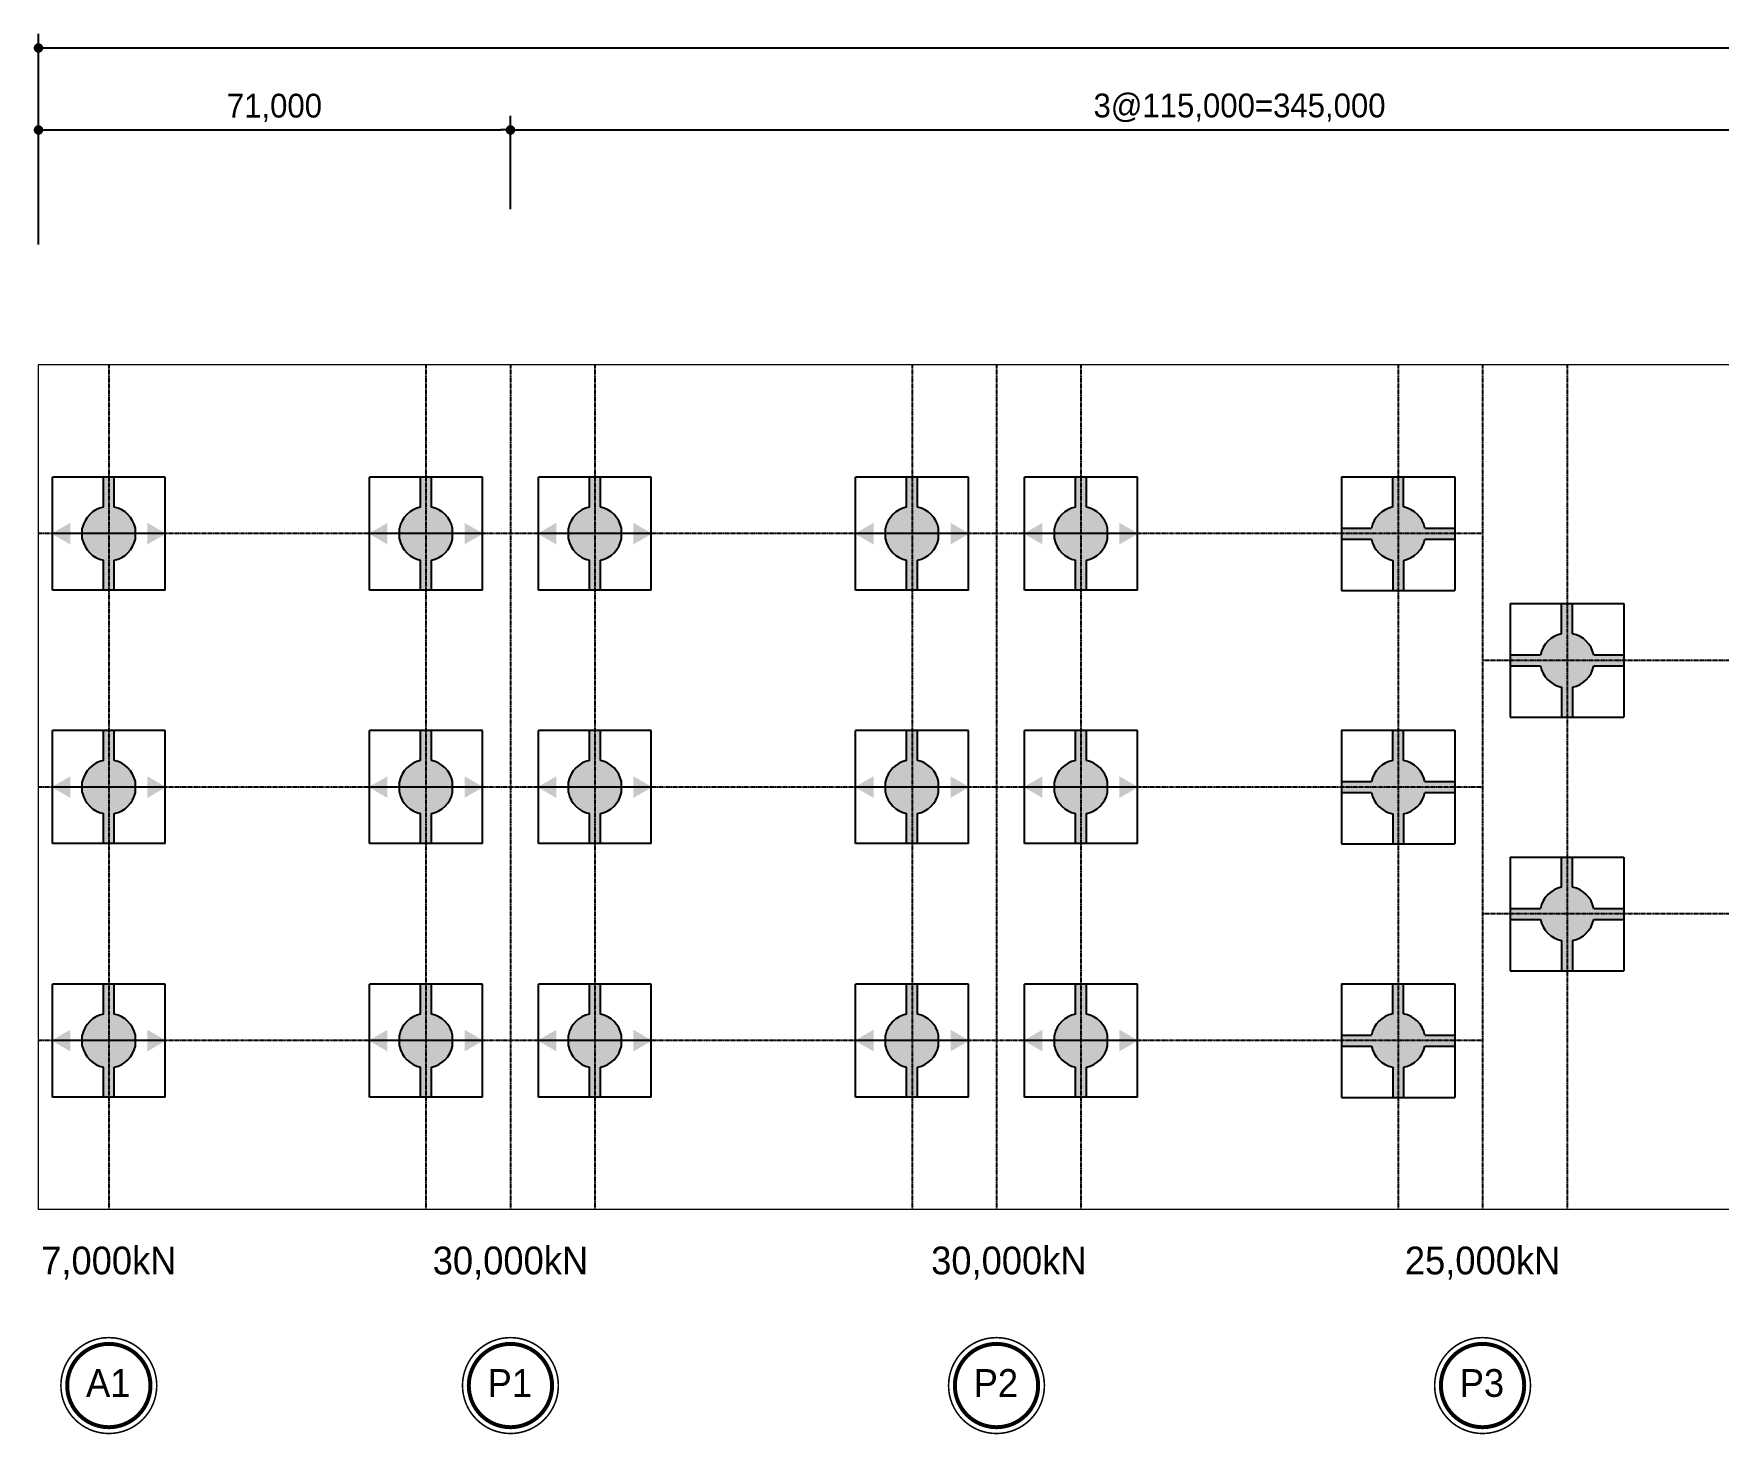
# Model space of a CAD drawing. Header units: millimetres. Extents: x 0 to 253461, y 0 to 44491.
# Drawn here: x 0 to 21246, y 23949 to 41604 of the extents above; entities that cross this region are included whole.
import ezdxf
from ezdxf.enums import TextEntityAlignment as Align

# ---------------------------------------------------------------- set-up
doc = ezdxf.new("R2010")
doc.units = ezdxf.units.MM
doc.header["$LTSCALE"] = 8
doc.linetypes.add('A-CENTR01', pattern=[2, 1.25, -0.25, 0.25, -0.25])
for name, color, linetype in [('CS-CNTL', 1, 'A-CENTR01'), ('CS-DIML', 1, 'Continuous'), ('CS-DIMT', 3, 'Continuous'), ('CS-LEAD', 1, 'Continuous'), ('CS-PATT', 1, 'Continuous'), ('CS-SYMB', 3, 'Continuous')]:
    doc.layers.add(name, color=color, linetype=linetype)
doc.layers.add('CS-CONC-MAJR', color=4, linetype='Continuous', lineweight=0)
doc.styles.add('-윤고딕150', font='')
doc.styles.add('윤고딕150', font='')
doc.styles.get('-윤고딕150').set_extended_font_data('Dotum')
doc.styles.get('윤고딕150').set_extended_font_data('Dotum')

msp = doc.modelspace()

# ---------------------------------------------------------------- hatches: boundary and pattern name
at = {"layer": 'CS-PATT'}
for points in [[(1282.13391286157, 35370.84837140115, 0.2998486502418532), (1016.294269514703, 35636.68801474785), (1016.294269513251, 36013.79185206646), (878.7000304305993, 36013.79185206587), (878.7000304320682, 35636.6880147474, 0.2998486502386376), (612.8603870878769, 35370.84837140275), (612.8603870878769, 35233.25413231881, 0.2998486502409599), (878.7000304347266, 34967.41448897342), (878.7000304356006, 34590.31065164378), (1016.294269518534, 34590.3106516435), (1016.294269517659, 34967.41448897414, 0.2998486502422112), (1282.133912862445, 35233.25413232351)], [(5282.133912861571, 35370.84837140115, 0.2998486502418532), (5016.294269514705, 35636.68801474785), (5016.294269513253, 36013.79185206646), (4878.7000304306, 36013.79185206587), (4878.700030432068, 35636.6880147474, 0.2998486502386376), (4612.860387087878, 35370.84837140275), (4612.860387087878, 35233.25413231881, 0.2998486502409599), (4878.700030434728, 34967.41448897342), (4878.700030435602, 34590.31065164378), (5016.294269518534, 34590.3106516435), (5016.294269517661, 34967.41448897414, 0.2998486502422112), (5282.133912862446, 35233.25413232351)], [(7412.133912861571, 35370.84837140115, 0.2998486502418532), (7146.294269514705, 35636.68801474785), (7146.294269513253, 36013.79185206646), (7008.7000304306, 36013.79185206587), (7008.700030432068, 35636.6880147474, 0.2998486502386376), (6742.860387087878, 35370.84837140275), (6742.860387087878, 35233.25413231881, 0.2998486502409599), (7008.700030434728, 34967.41448897342), (7008.700030435602, 34590.31065164378), (7146.294269518534, 34590.3106516435), (7146.294269517661, 34967.41448897414, 0.2998486502422112), (7412.133912862446, 35233.25413232351)], [(11412.13391286181, 35370.84837140115, 0.2998486502418532), (11146.29426951494, 35636.68801474785), (11146.29426951348, 36013.79185206646), (11008.70003043083, 36013.79185206587), (11008.7000304323, 35636.6880147474, 0.2998486502386376), (10742.86038708811, 35370.84837140275), (10742.86038708811, 35233.25413231881, 0.2998486502409599), (11008.70003043496, 34967.41448897342), (11008.70003043583, 34590.31065164378), (11146.29426951877, 34590.3106516435), (11146.29426951789, 34967.41448897414, 0.2998486502422112), (11412.13391286268, 35233.25413232351)], [(13542.1339128618, 35370.84837140115, 0.2998486502418532), (13276.29426951494, 35636.68801474785), (13276.29426951348, 36013.79185206646), (13138.70003043083, 36013.79185206587), (13138.7000304323, 35636.6880147474, 0.2998486502386376), (12872.86038708811, 35370.84837140275), (12872.86038708811, 35233.25413231881, 0.2998486502409599), (13138.70003043496, 34967.41448897342), (13138.70003043583, 34590.31065164378), (13276.29426951877, 34590.3106516435), (13276.29426951789, 34967.41448897414, 0.2998486502422112), (13542.13391286268, 35233.25413232351)], [(1282.13391286157, 32175.84837140115, 0.2998486502418532), (1016.294269514703, 32441.68801474785), (1016.294269513251, 32818.79185206646), (878.7000304305993, 32818.79185206587), (878.7000304320682, 32441.6880147474, 0.2998486502386376), (612.8603870878769, 32175.84837140275), (612.8603870878769, 32038.25413231881, 0.2998486502409599), (878.7000304347266, 31772.41448897342), (878.7000304356006, 31395.31065164378), (1016.294269518534, 31395.3106516435), (1016.294269517659, 31772.41448897414, 0.2998486502422112), (1282.133912862445, 32038.25413232351)], [(5282.133912861571, 32175.84837140115, 0.2998486502418532), (5016.294269514705, 32441.68801474785), (5016.294269513253, 32818.79185206646), (4878.7000304306, 32818.79185206587), (4878.700030432068, 32441.6880147474, 0.2998486502386376), (4612.860387087878, 32175.84837140275), (4612.860387087878, 32038.25413231881, 0.2998486502409599), (4878.700030434728, 31772.41448897342), (4878.700030435602, 31395.31065164378), (5016.294269518534, 31395.3106516435), (5016.294269517661, 31772.41448897414, 0.2998486502422112), (5282.133912862446, 32038.25413232351)], [(7412.133912861571, 32175.84837140115, 0.2998486502418532), (7146.294269514705, 32441.68801474785), (7146.294269513253, 32818.79185206646), (7008.7000304306, 32818.79185206587), (7008.700030432068, 32441.6880147474, 0.2998486502386376), (6742.860387087878, 32175.84837140275), (6742.860387087878, 32038.25413231881, 0.2998486502409599), (7008.700030434728, 31772.41448897342), (7008.700030435602, 31395.31065164378), (7146.294269518534, 31395.3106516435), (7146.294269517661, 31772.41448897414, 0.2998486502422112), (7412.133912862446, 32038.25413232351)], [(11412.13391286181, 32175.84837140115, 0.2998486502418532), (11146.29426951494, 32441.68801474785), (11146.29426951348, 32818.79185206646), (11008.70003043083, 32818.79185206587), (11008.7000304323, 32441.6880147474, 0.2998486502386376), (10742.86038708811, 32175.84837140275), (10742.86038708811, 32038.25413231881, 0.2998486502409599), (11008.70003043496, 31772.41448897342), (11008.70003043583, 31395.31065164378), (11146.29426951877, 31395.3106516435), (11146.29426951789, 31772.41448897414, 0.2998486502422112), (11412.13391286268, 32038.25413232351)], [(13542.1339128618, 32175.84837140115, 0.2998486502418532), (13276.29426951494, 32441.68801474785), (13276.29426951348, 32818.79185206646), (13138.70003043083, 32818.79185206587), (13138.7000304323, 32441.6880147474, 0.2998486502386376), (12872.86038708811, 32175.84837140275), (12872.86038708811, 32038.25413231881, 0.2998486502409599), (13138.70003043496, 31772.41448897342), (13138.70003043583, 31395.31065164378), (13276.29426951877, 31395.3106516435), (13276.29426951789, 31772.41448897414, 0.2998486502422112), (13542.13391286268, 32038.25413232351)], [(1282.13391286157, 28980.84837140109, 0.2998486502418532), (1016.294269514703, 29246.68801474779), (1016.294269513251, 29623.7918520664), (878.7000304305993, 29623.79185206581), (878.7000304320682, 29246.68801474734, 0.2998486502386376), (612.8603870878769, 28980.8483714027), (612.8603870878769, 28843.25413231875, 0.2998486502409599), (878.7000304347266, 28577.41448897337), (878.7000304356006, 28200.31065164373), (1016.294269518534, 28200.31065164344), (1016.294269517659, 28577.41448897409, 0.2998486502422112), (1282.133912862445, 28843.25413232345)], [(5282.133912861571, 28980.84837140109, 0.2998486502418532), (5016.294269514705, 29246.68801474779), (5016.294269513253, 29623.7918520664), (4878.7000304306, 29623.79185206581), (4878.700030432068, 29246.68801474734, 0.2998486502386376), (4612.860387087878, 28980.8483714027), (4612.860387087878, 28843.25413231875, 0.2998486502409599), (4878.700030434728, 28577.41448897337), (4878.700030435602, 28200.31065164373), (5016.294269518534, 28200.31065164344), (5016.294269517661, 28577.41448897409, 0.2998486502422112), (5282.133912862446, 28843.25413232345)], [(7412.133912861571, 28980.84837140109, 0.2998486502418532), (7146.294269514705, 29246.68801474779), (7146.294269513253, 29623.7918520664), (7008.7000304306, 29623.79185206581), (7008.700030432068, 29246.68801474734, 0.2998486502386376), (6742.860387087878, 28980.8483714027), (6742.860387087878, 28843.25413231875, 0.2998486502409599), (7008.700030434728, 28577.41448897337), (7008.700030435602, 28200.31065164373), (7146.294269518534, 28200.31065164344), (7146.294269517661, 28577.41448897409, 0.2998486502422112), (7412.133912862446, 28843.25413232345)], [(11412.13391286181, 28980.84837140109, 0.2998486502418532), (11146.29426951494, 29246.68801474779), (11146.29426951348, 29623.7918520664), (11008.70003043083, 29623.79185206581), (11008.7000304323, 29246.68801474734, 0.2998486502386376), (10742.86038708811, 28980.8483714027), (10742.86038708811, 28843.25413231875, 0.2998486502409599), (11008.70003043496, 28577.41448897337), (11008.70003043583, 28200.31065164373), (11146.29426951877, 28200.31065164344), (11146.29426951789, 28577.41448897409, 0.2998486502422112), (11412.13391286268, 28843.25413232345)], [(13542.1339128618, 28980.84837140109, 0.2998486502418532), (13276.29426951494, 29246.68801474779), (13276.29426951348, 29623.7918520664), (13138.70003043083, 29623.79185206581), (13138.7000304323, 29246.68801474734, 0.2998486502386376), (12872.86038708811, 28980.8483714027), (12872.86038708811, 28843.25413231875, 0.2998486502409599), (13138.70003043496, 28577.41448897337), (13138.70003043583, 28200.31065164373), (13276.29426951877, 28200.31065164344), (13276.29426951789, 28577.41448897409, 0.2998486502422112), (13542.13391286268, 28843.25413232345)]]:
    msp.add_hatch(color=256, dxfattribs=at).paths.add_polyline_path(points)
h = msp.add_hatch(color=256, dxfattribs=at)
edge = h.paths.add_edge_path()
edge.add_line((17924.39002372485, 35370.79657236404), (17924.39002372425, 35232.33493693189))
edge.add_line((17924.39002372423, 35232.3349369319), (17544.90891760364, 35232.33493693337))
edge.add_arc((17208.16259905129, 35301.56575465076), 343.7891638494115, 281.61742357538446, 348.3825764243904, ccw=False)
edge.add_line((17277.39341676722, 34964.81943609811), (17277.39341676722, 34585.33832997177))
edge.add_line((17277.39341676722, 34585.33832997193), (17138.93178133476, 34585.33832997193))
edge.add_line((17138.93178133536, 34585.33832997193), (17138.93178133536, 34964.81943609827))
edge.add_arc((17208.16259905129, 35301.56575465076), 343.7891638494115, 191.617423575164, 258.3825764246155, ccw=False)
edge.add_line((16871.41628049835, 35232.33493693601), (16491.93517436627, 35232.33493693748))
edge.add_line((16491.93517436717, 35232.33493693718), (16491.93517436657, 35370.79657236933))
edge.add_line((16491.93517436717, 35370.79657236934), (16871.41628049924, 35370.79657236787))
edge.add_arc((17208.16259905129, 35301.56575465076), 343.7891638494115, 101.61742357538498, 168.3825764243925, ccw=False)
edge.add_line((17138.93178133536, 35638.31207320311), (17138.93178133536, 36017.79317933517))
edge.add_line((17138.93178133536, 36017.79317933517), (17277.39341676722, 36017.79317933517))
edge.add_line((17277.39341676722, 36017.79317933517), (17277.39341676722, 35638.3120732031))
edge.add_arc((17208.16259905129, 35301.56575465076), 343.7891638494115, 11.617423575164025, 78.38257642461502, ccw=False)
edge.add_line((17544.90891760423, 35370.79657236551), (17924.39002372483, 35370.79657236404))
h = msp.add_hatch(color=256, dxfattribs=at)
edge = h.paths.add_edge_path()
edge.add_line((20054.39002372485, 33773.29657236404), (20054.39002372425, 33634.83493693189))
edge.add_line((20054.39002372423, 33634.8349369319), (19674.90891760364, 33634.83493693337))
edge.add_arc((19338.16259905129, 33704.06575465076), 343.7891638494115, 281.61742357538446, 348.3825764243904, ccw=False)
edge.add_line((19407.39341676722, 33367.31943609811), (19407.39341676722, 32987.83832997177))
edge.add_line((19407.39341676722, 32987.83832997193), (19268.93178133476, 32987.83832997193))
edge.add_line((19268.93178133536, 32987.83832997193), (19268.93178133536, 33367.31943609827))
edge.add_arc((19338.16259905129, 33704.06575465076), 343.7891638494115, 191.617423575164, 258.3825764246155, ccw=False)
edge.add_line((19001.41628049835, 33634.83493693601), (18621.93517436627, 33634.83493693748))
edge.add_line((18621.93517436717, 33634.83493693718), (18621.93517436657, 33773.29657236933))
edge.add_line((18621.93517436717, 33773.29657236934), (19001.41628049924, 33773.29657236787))
edge.add_arc((19338.16259905129, 33704.06575465076), 343.7891638494115, 101.61742357538498, 168.3825764243925, ccw=False)
edge.add_line((19268.93178133536, 34040.81207320311), (19268.93178133536, 34420.29317933517))
edge.add_line((19268.93178133536, 34420.29317933517), (19407.39341676722, 34420.29317933517))
edge.add_line((19407.39341676722, 34420.29317933517), (19407.39341676722, 34040.8120732031))
edge.add_arc((19338.16259905129, 33704.06575465076), 343.7891638494115, 11.617423575164025, 78.38257642461502, ccw=False)
edge.add_line((19674.90891760423, 33773.29657236551), (20054.39002372483, 33773.29657236404))
h = msp.add_hatch(color=256, dxfattribs=at)
edge = h.paths.add_edge_path()
edge.add_line((17924.39002372485, 32175.79657236404), (17924.39002372425, 32037.33493693189))
edge.add_line((17924.39002372423, 32037.3349369319), (17544.90891760364, 32037.33493693337))
edge.add_arc((17208.16259905129, 32106.56575465076), 343.7891638494115, 281.61742357538446, 348.3825764243904, ccw=False)
edge.add_line((17277.39341676722, 31769.81943609811), (17277.39341676722, 31390.33832997177))
edge.add_line((17277.39341676722, 31390.33832997193), (17138.93178133476, 31390.33832997193))
edge.add_line((17138.93178133536, 31390.33832997193), (17138.93178133536, 31769.81943609827))
edge.add_arc((17208.16259905129, 32106.56575465076), 343.7891638494115, 191.617423575164, 258.3825764246155, ccw=False)
edge.add_line((16871.41628049835, 32037.33493693601), (16491.93517436627, 32037.33493693748))
edge.add_line((16491.93517436717, 32037.33493693718), (16491.93517436657, 32175.79657236933))
edge.add_line((16491.93517436717, 32175.79657236934), (16871.41628049924, 32175.79657236787))
edge.add_arc((17208.16259905129, 32106.56575465076), 343.7891638494115, 101.61742357538498, 168.3825764243925, ccw=False)
edge.add_line((17138.93178133536, 32443.31207320311), (17138.93178133536, 32822.79317933517))
edge.add_line((17138.93178133536, 32822.79317933517), (17277.39341676722, 32822.79317933517))
edge.add_line((17277.39341676722, 32822.79317933517), (17277.39341676722, 32443.3120732031))
edge.add_arc((17208.16259905129, 32106.56575465076), 343.7891638494115, 11.617423575164025, 78.38257642461502, ccw=False)
edge.add_line((17544.90891760423, 32175.79657236551), (17924.39002372483, 32175.79657236404))
h = msp.add_hatch(color=256, dxfattribs=at)
edge = h.paths.add_edge_path()
edge.add_line((20054.39002372485, 30578.29657236404), (20054.39002372425, 30439.83493693189))
edge.add_line((20054.39002372423, 30439.8349369319), (19674.90891760364, 30439.83493693337))
edge.add_arc((19338.16259905129, 30509.06575465076), 343.7891638494115, 281.61742357538446, 348.3825764243904, ccw=False)
edge.add_line((19407.39341676722, 30172.31943609811), (19407.39341676722, 29792.83832997177))
edge.add_line((19407.39341676722, 29792.83832997193), (19268.93178133476, 29792.83832997193))
edge.add_line((19268.93178133536, 29792.83832997193), (19268.93178133536, 30172.31943609827))
edge.add_arc((19338.16259905129, 30509.06575465076), 343.7891638494115, 191.617423575164, 258.3825764246155, ccw=False)
edge.add_line((19001.41628049835, 30439.83493693601), (18621.93517436627, 30439.83493693748))
edge.add_line((18621.93517436717, 30439.83493693718), (18621.93517436657, 30578.29657236933))
edge.add_line((18621.93517436717, 30578.29657236934), (19001.41628049924, 30578.29657236787))
edge.add_arc((19338.16259905129, 30509.06575465076), 343.7891638494115, 101.61742357538498, 168.3825764243925, ccw=False)
edge.add_line((19268.93178133536, 30845.81207320311), (19268.93178133536, 31225.29317933517))
edge.add_line((19268.93178133536, 31225.29317933517), (19407.39341676722, 31225.29317933517))
edge.add_line((19407.39341676722, 31225.29317933517), (19407.39341676722, 30845.8120732031))
edge.add_arc((19338.16259905129, 30509.06575465076), 343.7891638494115, 11.617423575164025, 78.38257642461502, ccw=False)
edge.add_line((19674.90891760423, 30578.29657236551), (20054.39002372483, 30578.29657236404))
h = msp.add_hatch(color=256, dxfattribs=at)
edge = h.paths.add_edge_path()
edge.add_line((17924.39002372485, 28980.79657236404), (17924.39002372425, 28842.33493693189))
edge.add_line((17924.39002372423, 28842.3349369319), (17544.90891760364, 28842.33493693337))
edge.add_arc((17208.16259905129, 28911.56575465076), 343.7891638494115, 281.61742357538446, 348.3825764243904, ccw=False)
edge.add_line((17277.39341676722, 28574.81943609811), (17277.39341676722, 28195.33832997177))
edge.add_line((17277.39341676722, 28195.33832997193), (17138.93178133476, 28195.33832997193))
edge.add_line((17138.93178133536, 28195.33832997193), (17138.93178133536, 28574.81943609827))
edge.add_arc((17208.16259905129, 28911.56575465076), 343.7891638494115, 191.617423575164, 258.3825764246155, ccw=False)
edge.add_line((16871.41628049835, 28842.33493693601), (16491.93517436627, 28842.33493693748))
edge.add_line((16491.93517436717, 28842.33493693718), (16491.93517436657, 28980.79657236933))
edge.add_line((16491.93517436717, 28980.79657236934), (16871.41628049924, 28980.79657236787))
edge.add_arc((17208.16259905129, 28911.56575465076), 343.7891638494115, 101.61742357538498, 168.3825764243925, ccw=False)
edge.add_line((17138.93178133536, 29248.31207320311), (17138.93178133536, 29627.79317933517))
edge.add_line((17138.93178133536, 29627.79317933517), (17277.39341676722, 29627.79317933517))
edge.add_line((17277.39341676722, 29627.79317933517), (17277.39341676722, 29248.3120732031))
edge.add_arc((17208.16259905129, 28911.56575465076), 343.7891638494115, 11.617423575164025, 78.38257642461502, ccw=False)
edge.add_line((17544.90891760423, 28980.79657236551), (17924.39002372483, 28980.79657236404))

# ---------------------------------------------------------------- linework, layer by layer
at = {"layer": 'CS-CNTL'}
for p, q in [((947.4971499741741, 37432.05125186025), (947.4971499741741, 26782.05125186016)), ((4947.497149974175, 37432.05125186025), (4947.497149974175, 26782.05125186016)), ((6012.497149974175, 37432.05125186025), (6012.497149974175, 26782.05125186016)), ((7077.497149974175, 37432.05125186025), (7077.497149974175, 26782.05125186016)), ((11077.49714997417, 37432.05125186025), (11077.49714997417, 26782.05125186016)), ((12142.49714997417, 37432.05125186025), (12142.49714997417, 26782.05125186016)), ((13207.49714997417, 37432.05125186025), (13207.49714997417, 26782.05125186016)), ((17207.49714997417, 37432.05125186025), (17207.49714997417, 26782.05125186016)), ((18272.49714997417, 37432.05125186025), (18272.49714997417, 26782.05125186016)), ((19337.49714997417, 37432.05125186025), (19337.49714997417, 26782.05125186016)), ((18272.49714997417, 35302.05125186022), (59.99714997417414, 35302.05125186022)), ((73264.99714997418, 33704.55125186016), (18272.49714997417, 33704.55125186016)), ((18272.49714997417, 32107.05125186016), (59.99714997417414, 32107.05125186016)), ((73264.99714997418, 30509.55125186016), (18272.49714997417, 30509.55125186016)), ((18272.49714997417, 28912.05125186016), (59.99714997417414, 28912.05125186016))]:
    msp.add_line(p, q, dxfattribs=at)
at = {"layer": 'CS-CONC-MAJR'}
msp.add_lwpolyline([(36662.49714997417, 26782.05125186016), (59.99714997417414, 26782.05125186016), (59.99714997417414, 37432.05125186025), (36662.49714997417, 37432.05125186025)], dxfattribs=at)
at = {"layer": 'CS-DIML'}
for p, q in [((59.99714997417414, 38944.4959040821), (59.99714997417414, 41603.66257074878)), ((59.99714997417414, 41423.66257074878), (179.9971499741741, 41423.66257074878)), ((179.9971499741741, 41423.66257074878), (73144.99714997418, 41423.66257074878)), ((59.99714997417414, 39390.38458519356), (59.99714997417414, 40570.38458519356)), ((59.99714997417414, 40390.38458519356), (179.9971499741741, 40390.38458519356)), ((179.9971499741741, 40390.38458519356), (5892.497149974175, 40390.38458519356)), ((6012.497149974175, 40390.38458519356), (5892.497149974175, 40390.38458519356)), ((6012.497149974175, 39390.38458519356), (6012.497149974175, 40570.38458519356)), ((6012.497149974175, 39390.38458519356), (6012.497149974175, 40570.38458519356)), ((6012.497149974175, 40390.38458519356), (6132.497149974175, 40390.38458519356)), ((6132.497149974175, 40390.38458519356), (24282.49714997417, 40390.38458519356))]:
    msp.add_line(p, q, dxfattribs=at)
at = {"layer": 'CS-DIML', "const_width": 60}
for points in [[(89.99714997417414, 41423.66257074878, 1), (29.99714997417414, 41423.66257074878, 1)], [(89.99714997417414, 40390.38458519356, 1), (29.99714997417414, 40390.38458519356, 1)], [(5982.497149974175, 40390.38458519356, 1), (6042.497149974175, 40390.38458519356, 1)], [(6042.497149974175, 40390.38458519356, 1), (5982.497149974175, 40390.38458519356, 1)]]:
    msp.add_lwpolyline(points, format="xyb", close=True, dxfattribs=at)
at = {"layer": 'CS-LEAD'}
for points, const_width in [([(947.4971499739413, 25167.73828407236, 0.9999999999999999), (947.4971499739413, 23958.86421964814)], 19.82216591591592), ([(947.4971499739413, 25088.44962040868, 0.9999999999999999), (947.4971499739413, 24038.15288331182)], 50.13841966966968), ([(947.4971499739413, 24038.15288331182, 0.9999999999999999), (947.4971499739413, 25088.44962040868)], 50.13841966966968), ([(947.4971499739413, 23958.86421964814, 0.9999999999999999), (947.4971499739413, 25167.73828407236)], 19.82216591591592), ([(6012.497149974175, 25167.73828407236, 0.9999999999999999), (6012.497149974175, 23958.86421964814)], 19.82216591591592), ([(6012.497149974175, 25088.44962040868, 0.9999999999999999), (6012.497149974175, 24038.15288331182)], 50.13841966966968), ([(6012.497149974175, 24038.15288331182, 0.9999999999999999), (6012.497149974175, 25088.44962040868)], 50.13841966966968), ([(6012.497149974175, 23958.86421964814, 0.9999999999999999), (6012.497149974175, 25167.73828407236)], 19.82216591591592), ([(12142.49714997441, 25167.73828407236, 0.9999999999999999), (12142.49714997441, 23958.86421964814)], 19.82216591591592), ([(12142.49714997441, 25088.44962040868, 0.9999999999999999), (12142.49714997441, 24038.15288331182)], 50.13841966966968), ([(12142.49714997441, 24038.15288331182, 0.9999999999999999), (12142.49714997441, 25088.44962040868)], 50.13841966966968), ([(12142.49714997441, 23958.86421964814, 0.9999999999999999), (12142.49714997441, 25167.73828407236)], 19.82216591591592), ([(18272.49714997441, 25167.73828407236, 0.9999999999999999), (18272.49714997441, 23958.86421964814)], 19.82216591591592), ([(18272.49714997441, 25088.44962040868, 0.9999999999999999), (18272.49714997441, 24038.15288331182)], 50.13841966966968), ([(18272.49714997441, 24038.15288331182, 0.9999999999999999), (18272.49714997441, 25088.44962040868)], 50.13841966966968), ([(18272.49714997441, 23958.86421964814, 0.9999999999999999), (18272.49714997441, 25167.73828407236)], 19.82216591591592)]:
    msp.add_lwpolyline(points, format="xyb", dxfattribs=dict(at, const_width=const_width))
at = {"layer": 'CS-SYMB'}
for p, q in [((1659.237750192668, 36013.7918520691), (235.7565497623418, 36013.79185206367)), ((235.7565497623418, 34590.31065164114), (235.7565497623418, 36013.79185207441)), ((878.7000304320682, 35636.6880147474), (878.7000304305993, 36013.79185206617)), ((1016.294269514703, 35636.688014748), (1016.294269513251, 36013.79185206676)), ((1659.237750192668, 34590.31065164114), (1659.237750192668, 36013.79185207441)), ((5659.237750192668, 36013.7918520691), (4235.756549762342, 36013.79185206367)), ((4235.756549762342, 34590.31065164114), (4235.756549762342, 36013.79185207441)), ((4878.700030432068, 35636.6880147474), (4878.7000304306, 36013.79185206617)), ((5016.294269514705, 35636.688014748), (5016.294269513253, 36013.79185206676)), ((5659.237750192668, 34590.31065164114), (5659.237750192668, 36013.79185207441)), ((7789.237750192668, 36013.7918520691), (6365.756549762342, 36013.79185206367)), ((6365.756549762342, 34590.31065164114), (6365.756549762342, 36013.79185207441)), ((7008.700030432068, 35636.6880147474), (7008.7000304306, 36013.79185206617)), ((7146.294269514705, 35636.688014748), (7146.294269513253, 36013.79185206676)), ((7789.237750192668, 34590.31065164114), (7789.237750192668, 36013.79185207441)), ((11789.2377501929, 36013.7918520691), (10365.75654976257, 36013.79185206367)), ((10365.75654976257, 34590.31065164114), (10365.75654976257, 36013.79185207441)), ((11008.7000304323, 35636.6880147474), (11008.70003043083, 36013.79185206617)), ((11146.29426951494, 35636.688014748), (11146.29426951348, 36013.79185206676)), ((11789.2377501929, 34590.31065164114), (11789.2377501929, 36013.79185207441)), ((13919.2377501929, 36013.7918520691), (12495.75654976257, 36013.79185206367)), ((12495.75654976257, 34590.31065164114), (12495.75654976257, 36013.79185207441)), ((13138.7000304323, 35636.6880147474), (13138.70003043083, 36013.79185206617)), ((13276.29426951494, 35636.688014748), (13276.29426951348, 36013.79185206676)), ((13919.2377501929, 34590.31065164114), (13919.2377501929, 36013.79185207441)), ((16491.93517436393, 36017.79317933548), (16491.93517436951, 34585.33832997207)), ((16491.93517436393, 36017.79317933548), (17924.39002373306, 36017.79317933548)), ((17138.93178133506, 35638.31207320341), (17138.93178133506, 36017.79317933548)), ((17277.39341676751, 35638.31207320341), (17277.39341676751, 36017.79317933548)), ((17924.39002372719, 36017.79317933548), (17924.39002372189, 34585.33832997207)), ((1669.866905158978, 35302.051251861), (225.1273947913442, 35302.051251861)), ((612.8603870878769, 35233.25413231881), (612.8603870878769, 35370.84837140275)), ((612.8603870872648, 35370.84837140203), (612.8603870878769, 35370.84837140115)), ((1282.133912862445, 35233.25413231939), (1282.13391286157, 35370.84837140115)), ((1282.133912862445, 35370.84837140203), (1282.13391286157, 35370.84837140115)), ((5669.866905158979, 35302.051251861), (4225.127394791345, 35302.051251861)), ((4612.860387087878, 35233.25413231881), (4612.860387087878, 35370.84837140275)), ((4612.860387087265, 35370.84837140203), (4612.860387087878, 35370.84837140115)), ((5282.133912862446, 35233.25413231939), (5282.133912861571, 35370.84837140115)), ((5282.133912862446, 35370.84837140203), (5282.133912861571, 35370.84837140115)), ((7799.866905158979, 35302.051251861), (6355.127394791345, 35302.051251861)), ((6742.860387087878, 35233.25413231881), (6742.860387087878, 35370.84837140275)), ((6742.860387087265, 35370.84837140203), (6742.860387087878, 35370.84837140115)), ((7412.133912862446, 35233.25413231939), (7412.133912861571, 35370.84837140115)), ((7412.133912862446, 35370.84837140203), (7412.133912861571, 35370.84837140115)), ((11799.86690515921, 35302.051251861), (10355.12739479158, 35302.051251861)), ((10742.86038708811, 35233.25413231881), (10742.86038708811, 35370.84837140275)), ((10742.8603870875, 35370.84837140203), (10742.86038708811, 35370.84837140115)), ((11412.13391286268, 35233.25413231939), (11412.13391286181, 35370.84837140115)), ((11412.13391286268, 35370.84837140203), (11412.13391286181, 35370.84837140115)), ((13929.86690515921, 35302.051251861), (12485.12739479158, 35302.051251861)), ((12872.86038708811, 35233.25413231881), (12872.86038708811, 35370.84837140275)), ((12872.8603870875, 35370.84837140203), (12872.86038708811, 35370.84837140115)), ((13542.13391286268, 35233.25413231939), (13542.1339128618, 35370.84837140115)), ((13542.13391286268, 35370.84837140203), (13542.1339128618, 35370.84837140115)), ((16491.93517436717, 35370.79657236978), (16871.41628049922, 35370.79657236831)), ((17544.90891760423, 35370.79657236567), (17924.39002372485, 35370.79657236434)), ((612.8603870872648, 35233.25413231939), (612.8603870878769, 35233.25413231881)), ((1282.133912862445, 35233.25413231939), (1282.13391286157, 35233.25413231881)), ((4612.860387087265, 35233.25413231939), (4612.860387087878, 35233.25413231881)), ((5282.133912862446, 35233.25413231939), (5282.133912861571, 35233.25413231881)), ((6742.860387087265, 35233.25413231939), (6742.860387087878, 35233.25413231881)), ((7412.133912862446, 35233.25413231939), (7412.133912861571, 35233.25413231881)), ((10742.8603870875, 35233.25413231939), (10742.86038708811, 35233.25413231881)), ((11412.13391286268, 35233.25413231939), (11412.13391286181, 35233.25413231881)), ((12872.8603870875, 35233.25413231939), (12872.86038708811, 35233.25413231881)), ((13542.13391286268, 35233.25413231939), (13542.1339128618, 35233.25413231881)), ((16491.93517436657, 35232.33493693762), (16871.41628049835, 35232.33493693615)), ((17544.90891760335, 35232.3349369335), (17924.39002372453, 35232.33493693218)), ((878.700030435898, 34590.3106516432), (878.7000304347266, 34967.41448897342)), ((1016.294269518534, 34590.31065164394), (1016.294269517659, 34967.41448897414)), ((4878.700030435899, 34590.3106516432), (4878.700030434728, 34967.41448897342)), ((5016.294269518534, 34590.31065164394), (5016.294269517661, 34967.41448897414)), ((7008.700030435899, 34590.3106516432), (7008.700030434728, 34967.41448897342)), ((7146.294269518534, 34590.31065164394), (7146.294269517661, 34967.41448897414)), ((11008.70003043613, 34590.3106516432), (11008.70003043496, 34967.41448897342)), ((11146.29426951877, 34590.31065164394), (11146.29426951789, 34967.41448897414)), ((13138.70003043613, 34590.3106516432), (13138.70003043496, 34967.41448897342)), ((13276.29426951877, 34590.31065164394), (13276.29426951789, 34967.41448897414)), ((17138.93178133506, 34964.81943609856), (17138.93178133506, 34585.33832997207)), ((17277.39341676751, 34964.81943609856), (17277.39341676751, 34585.33832997207)), ((1659.237750192668, 34590.31065164114), (235.7565497623418, 34590.31065164628)), ((5659.237750192668, 34590.31065164114), (4235.756549762342, 34590.31065164628)), ((7789.237750192668, 34590.31065164114), (6365.756549762342, 34590.31065164628)), ((11789.2377501929, 34590.31065164114), (10365.75654976257, 34590.31065164628)), ((13919.2377501929, 34590.31065164114), (12495.75654976257, 34590.31065164628)), ((16491.93517436393, 34585.33832997207), (17924.39002373306, 34585.33832997207)), ((18621.93517436393, 34420.29317933548), (18621.93517436951, 32987.83832997207)), ((18621.93517436393, 34420.29317933548), (20054.39002373306, 34420.29317933548)), ((19268.93178133506, 34040.81207320341), (19268.93178133506, 34420.29317933548)), ((19407.39341676751, 34040.81207320341), (19407.39341676751, 34420.29317933548)), ((20054.39002372719, 34420.29317933548), (20054.39002372189, 32987.83832997207)), ((18621.93517436717, 33773.29657236978), (19001.41628049922, 33773.29657236831)), ((18621.93517436657, 33634.83493693762), (19001.41628049835, 33634.83493693615)), ((19674.90891760423, 33773.29657236567), (20054.39002372485, 33773.29657236434)), ((19674.90891760335, 33634.8349369335), (20054.39002372453, 33634.83493693218)), ((19268.93178133506, 33367.31943609856), (19268.93178133506, 32987.83832997207)), ((19407.39341676751, 33367.31943609856), (19407.39341676751, 32987.83832997207)), ((18621.93517436393, 32987.83832997207), (20054.39002373306, 32987.83832997207)), ((1659.237750192668, 32818.7918520691), (235.7565497623418, 32818.79185206367)), ((235.7565497623418, 31395.31065164114), (235.7565497623418, 32818.79185207441)), ((878.7000304320682, 32441.6880147474), (878.7000304305993, 32818.79185206617)), ((1016.294269514703, 32441.688014748), (1016.294269513251, 32818.79185206676)), ((1659.237750192668, 31395.31065164114), (1659.237750192668, 32818.79185207441)), ((5659.237750192668, 32818.7918520691), (4235.756549762342, 32818.79185206367)), ((4235.756549762342, 31395.31065164114), (4235.756549762342, 32818.79185207441)), ((4878.700030432068, 32441.6880147474), (4878.7000304306, 32818.79185206617)), ((5016.294269514705, 32441.688014748), (5016.294269513253, 32818.79185206676)), ((5659.237750192668, 31395.31065164114), (5659.237750192668, 32818.79185207441)), ((7789.237750192668, 32818.7918520691), (6365.756549762342, 32818.79185206367)), ((6365.756549762342, 31395.31065164114), (6365.756549762342, 32818.79185207441)), ((7008.700030432068, 32441.6880147474), (7008.7000304306, 32818.79185206617)), ((7146.294269514705, 32441.688014748), (7146.294269513253, 32818.79185206676)), ((7789.237750192668, 31395.31065164114), (7789.237750192668, 32818.79185207441)), ((11789.2377501929, 32818.7918520691), (10365.75654976257, 32818.79185206367)), ((10365.75654976257, 31395.31065164114), (10365.75654976257, 32818.79185207441)), ((11008.7000304323, 32441.6880147474), (11008.70003043083, 32818.79185206617)), ((11146.29426951494, 32441.688014748), (11146.29426951348, 32818.79185206676)), ((11789.2377501929, 31395.31065164114), (11789.2377501929, 32818.79185207441)), ((13919.2377501929, 32818.7918520691), (12495.75654976257, 32818.79185206367)), ((12495.75654976257, 31395.31065164114), (12495.75654976257, 32818.79185207441)), ((13138.7000304323, 32441.6880147474), (13138.70003043083, 32818.79185206617)), ((13276.29426951494, 32441.688014748), (13276.29426951348, 32818.79185206676)), ((13919.2377501929, 31395.31065164114), (13919.2377501929, 32818.79185207441)), ((16491.93517436393, 32822.79317933548), (16491.93517436951, 31390.33832997207)), ((16491.93517436393, 32822.79317933548), (17924.39002373306, 32822.79317933548)), ((17138.93178133506, 32443.31207320341), (17138.93178133506, 32822.79317933548)), ((17277.39341676751, 32443.31207320341), (17277.39341676751, 32822.79317933548)), ((17924.39002372719, 32822.79317933548), (17924.39002372189, 31390.33832997207)), ((1669.866905158978, 32107.051251861), (225.1273947913442, 32107.051251861)), ((612.8603870878769, 32038.25413231881), (612.8603870878769, 32175.84837140275)), ((612.8603870872648, 32175.84837140203), (612.8603870878769, 32175.84837140115)), ((1282.133912862445, 32038.25413231939), (1282.13391286157, 32175.84837140115)), ((1282.133912862445, 32175.84837140203), (1282.13391286157, 32175.84837140115)), ((5669.866905158979, 32107.051251861), (4225.127394791345, 32107.051251861)), ((4612.860387087878, 32038.25413231881), (4612.860387087878, 32175.84837140275)), ((4612.860387087265, 32175.84837140203), (4612.860387087878, 32175.84837140115)), ((5282.133912862446, 32038.25413231939), (5282.133912861571, 32175.84837140115)), ((5282.133912862446, 32175.84837140203), (5282.133912861571, 32175.84837140115)), ((7799.866905158979, 32107.051251861), (6355.127394791345, 32107.051251861)), ((6742.860387087878, 32038.25413231881), (6742.860387087878, 32175.84837140275)), ((6742.860387087265, 32175.84837140203), (6742.860387087878, 32175.84837140115)), ((7412.133912862446, 32038.25413231939), (7412.133912861571, 32175.84837140115)), ((7412.133912862446, 32175.84837140203), (7412.133912861571, 32175.84837140115)), ((11799.86690515921, 32107.051251861), (10355.12739479158, 32107.051251861)), ((10742.86038708811, 32038.25413231881), (10742.86038708811, 32175.84837140275)), ((10742.8603870875, 32175.84837140203), (10742.86038708811, 32175.84837140115)), ((11412.13391286268, 32038.25413231939), (11412.13391286181, 32175.84837140115)), ((11412.13391286268, 32175.84837140203), (11412.13391286181, 32175.84837140115)), ((13929.86690515921, 32107.051251861), (12485.12739479158, 32107.051251861)), ((12872.86038708811, 32038.25413231881), (12872.86038708811, 32175.84837140275)), ((12872.8603870875, 32175.84837140203), (12872.86038708811, 32175.84837140115)), ((13542.13391286268, 32038.25413231939), (13542.1339128618, 32175.84837140115)), ((13542.13391286268, 32175.84837140203), (13542.1339128618, 32175.84837140115)), ((16491.93517436717, 32175.79657236978), (16871.41628049922, 32175.79657236831)), ((17544.90891760423, 32175.79657236567), (17924.39002372485, 32175.79657236434)), ((612.8603870872648, 32038.25413231939), (612.8603870878769, 32038.25413231881)), ((1282.133912862445, 32038.25413231939), (1282.13391286157, 32038.25413231881)), ((4612.860387087265, 32038.25413231939), (4612.860387087878, 32038.25413231881)), ((5282.133912862446, 32038.25413231939), (5282.133912861571, 32038.25413231881)), ((6742.860387087265, 32038.25413231939), (6742.860387087878, 32038.25413231881)), ((7412.133912862446, 32038.25413231939), (7412.133912861571, 32038.25413231881)), ((10742.8603870875, 32038.25413231939), (10742.86038708811, 32038.25413231881)), ((11412.13391286268, 32038.25413231939), (11412.13391286181, 32038.25413231881)), ((12872.8603870875, 32038.25413231939), (12872.86038708811, 32038.25413231881)), ((13542.13391286268, 32038.25413231939), (13542.1339128618, 32038.25413231881)), ((16491.93517436657, 32037.33493693762), (16871.41628049835, 32037.33493693615)), ((17544.90891760335, 32037.3349369335), (17924.39002372453, 32037.33493693218)), ((878.700030435898, 31395.3106516432), (878.7000304347266, 31772.41448897342)), ((1016.294269518534, 31395.31065164394), (1016.294269517659, 31772.41448897414)), ((4878.700030435899, 31395.3106516432), (4878.700030434728, 31772.41448897342)), ((5016.294269518534, 31395.31065164394), (5016.294269517661, 31772.41448897414)), ((7008.700030435899, 31395.3106516432), (7008.700030434728, 31772.41448897342)), ((7146.294269518534, 31395.31065164394), (7146.294269517661, 31772.41448897414)), ((11008.70003043613, 31395.3106516432), (11008.70003043496, 31772.41448897342)), ((11146.29426951877, 31395.31065164394), (11146.29426951789, 31772.41448897414)), ((13138.70003043613, 31395.3106516432), (13138.70003043496, 31772.41448897342)), ((13276.29426951877, 31395.31065164394), (13276.29426951789, 31772.41448897414)), ((17138.93178133506, 31769.81943609856), (17138.93178133506, 31390.33832997207)), ((17277.39341676751, 31769.81943609856), (17277.39341676751, 31390.33832997207)), ((1659.237750192668, 31395.31065164114), (235.7565497623418, 31395.31065164628)), ((5659.237750192668, 31395.31065164114), (4235.756549762342, 31395.31065164628)), ((7789.237750192668, 31395.31065164114), (6365.756549762342, 31395.31065164628)), ((11789.2377501929, 31395.31065164114), (10365.75654976257, 31395.31065164628)), ((13919.2377501929, 31395.31065164114), (12495.75654976257, 31395.31065164628)), ((16491.93517436393, 31390.33832997207), (17924.39002373306, 31390.33832997207)), ((18621.93517436393, 31225.29317933548), (18621.93517436951, 29792.83832997207)), ((18621.93517436393, 31225.29317933548), (20054.39002373306, 31225.29317933548)), ((19268.93178133506, 30845.81207320341), (19268.93178133506, 31225.29317933548)), ((19407.39341676751, 30845.81207320341), (19407.39341676751, 31225.29317933548)), ((20054.39002372719, 31225.29317933548), (20054.39002372189, 29792.83832997207)), ((18621.93517436717, 30578.29657236978), (19001.41628049922, 30578.29657236831)), ((18621.93517436657, 30439.83493693762), (19001.41628049835, 30439.83493693615)), ((19674.90891760423, 30578.29657236567), (20054.39002372485, 30578.29657236434)), ((19674.90891760335, 30439.8349369335), (20054.39002372453, 30439.83493693218)), ((19268.93178133506, 30172.31943609856), (19268.93178133506, 29792.83832997207)), ((19407.39341676751, 30172.31943609856), (19407.39341676751, 29792.83832997207)), ((18621.93517436393, 29792.83832997207), (20054.39002373306, 29792.83832997207)), ((1659.237750192668, 29623.79185206904), (235.7565497623418, 29623.79185206361)), ((235.7565497623418, 28200.31065164108), (235.7565497623418, 29623.79185207435)), ((878.7000304320682, 29246.68801474734), (878.7000304305993, 29623.79185206611)), ((1016.294269514703, 29246.68801474794), (1016.294269513251, 29623.7918520667)), ((1659.237750192668, 28200.31065164108), (1659.237750192668, 29623.79185207435)), ((5659.237750192668, 29623.79185206904), (4235.756549762342, 29623.79185206361)), ((4235.756549762342, 28200.31065164108), (4235.756549762342, 29623.79185207435)), ((4878.700030432068, 29246.68801474734), (4878.7000304306, 29623.79185206611)), ((5016.294269514705, 29246.68801474794), (5016.294269513253, 29623.7918520667)), ((5659.237750192668, 28200.31065164108), (5659.237750192668, 29623.79185207435)), ((7789.237750192668, 29623.79185206904), (6365.756549762342, 29623.79185206361)), ((6365.756549762342, 28200.31065164108), (6365.756549762342, 29623.79185207435)), ((7008.700030432068, 29246.68801474734), (7008.7000304306, 29623.79185206611)), ((7146.294269514705, 29246.68801474794), (7146.294269513253, 29623.7918520667)), ((7789.237750192668, 28200.31065164108), (7789.237750192668, 29623.79185207435)), ((11789.2377501929, 29623.79185206904), (10365.75654976257, 29623.79185206361)), ((10365.75654976257, 28200.31065164108), (10365.75654976257, 29623.79185207435)), ((11008.7000304323, 29246.68801474734), (11008.70003043083, 29623.79185206611)), ((11146.29426951494, 29246.68801474794), (11146.29426951348, 29623.7918520667)), ((11789.2377501929, 28200.31065164108), (11789.2377501929, 29623.79185207435)), ((13919.2377501929, 29623.79185206904), (12495.75654976257, 29623.79185206361)), ((12495.75654976257, 28200.31065164108), (12495.75654976257, 29623.79185207435)), ((13138.7000304323, 29246.68801474734), (13138.70003043083, 29623.79185206611)), ((13276.29426951494, 29246.68801474794), (13276.29426951348, 29623.7918520667)), ((13919.2377501929, 28200.31065164108), (13919.2377501929, 29623.79185207435)), ((16491.93517436393, 29627.79317933548), (16491.93517436951, 28195.33832997207)), ((16491.93517436393, 29627.79317933548), (17924.39002373306, 29627.79317933548)), ((17138.93178133506, 29248.31207320341), (17138.93178133506, 29627.79317933548)), ((17277.39341676751, 29248.31207320341), (17277.39341676751, 29627.79317933548)), ((17924.39002372719, 29627.79317933548), (17924.39002372189, 28195.33832997207)), ((1669.866905158978, 28912.05125186094), (225.1273947913442, 28912.05125186094)), ((612.8603870878769, 28843.25413231875), (612.8603870878769, 28980.8483714027)), ((612.8603870872648, 28980.84837140197), (612.8603870878769, 28980.84837140109)), ((1282.133912862445, 28843.25413231933), (1282.13391286157, 28980.84837140109)), ((1282.133912862445, 28980.84837140197), (1282.13391286157, 28980.84837140109)), ((5669.866905158979, 28912.05125186094), (4225.127394791345, 28912.05125186094)), ((4612.860387087878, 28843.25413231875), (4612.860387087878, 28980.8483714027)), ((4612.860387087265, 28980.84837140197), (4612.860387087878, 28980.84837140109)), ((5282.133912862446, 28843.25413231933), (5282.133912861571, 28980.84837140109)), ((5282.133912862446, 28980.84837140197), (5282.133912861571, 28980.84837140109)), ((7799.866905158979, 28912.05125186094), (6355.127394791345, 28912.05125186094)), ((6742.860387087878, 28843.25413231875), (6742.860387087878, 28980.8483714027)), ((6742.860387087265, 28980.84837140197), (6742.860387087878, 28980.84837140109)), ((7412.133912862446, 28843.25413231933), (7412.133912861571, 28980.84837140109)), ((7412.133912862446, 28980.84837140197), (7412.133912861571, 28980.84837140109)), ((11799.86690515921, 28912.05125186094), (10355.12739479158, 28912.05125186094)), ((10742.86038708811, 28843.25413231875), (10742.86038708811, 28980.8483714027)), ((10742.8603870875, 28980.84837140197), (10742.86038708811, 28980.84837140109)), ((11412.13391286268, 28843.25413231933), (11412.13391286181, 28980.84837140109)), ((11412.13391286268, 28980.84837140197), (11412.13391286181, 28980.84837140109)), ((13929.86690515921, 28912.05125186094), (12485.12739479158, 28912.05125186094)), ((12872.86038708811, 28843.25413231875), (12872.86038708811, 28980.8483714027)), ((12872.8603870875, 28980.84837140197), (12872.86038708811, 28980.84837140109)), ((13542.13391286268, 28843.25413231933), (13542.1339128618, 28980.84837140109)), ((13542.13391286268, 28980.84837140197), (13542.1339128618, 28980.84837140109)), ((16491.93517436717, 28980.79657236978), (16871.41628049922, 28980.79657236831)), ((17544.90891760423, 28980.79657236567), (17924.39002372485, 28980.79657236434)), ((612.8603870872648, 28843.25413231933), (612.8603870878769, 28843.25413231875)), ((1282.133912862445, 28843.25413231933), (1282.13391286157, 28843.25413231875)), ((4612.860387087265, 28843.25413231933), (4612.860387087878, 28843.25413231875)), ((5282.133912862446, 28843.25413231933), (5282.133912861571, 28843.25413231875)), ((6742.860387087265, 28843.25413231933), (6742.860387087878, 28843.25413231875)), ((7412.133912862446, 28843.25413231933), (7412.133912861571, 28843.25413231875)), ((10742.8603870875, 28843.25413231933), (10742.86038708811, 28843.25413231875)), ((11412.13391286268, 28843.25413231933), (11412.13391286181, 28843.25413231875)), ((12872.8603870875, 28843.25413231933), (12872.86038708811, 28843.25413231875)), ((13542.13391286268, 28843.25413231933), (13542.1339128618, 28843.25413231875)), ((16491.93517436657, 28842.33493693762), (16871.41628049835, 28842.33493693615)), ((17544.90891760335, 28842.3349369335), (17924.39002372453, 28842.33493693218)), ((878.700030435898, 28200.31065164314), (878.7000304347266, 28577.41448897337)), ((1016.294269518534, 28200.31065164388), (1016.294269517659, 28577.41448897409)), ((4878.700030435899, 28200.31065164314), (4878.700030434728, 28577.41448897337)), ((5016.294269518534, 28200.31065164388), (5016.294269517661, 28577.41448897409)), ((7008.700030435899, 28200.31065164314), (7008.700030434728, 28577.41448897337)), ((7146.294269518534, 28200.31065164388), (7146.294269517661, 28577.41448897409)), ((11008.70003043613, 28200.31065164314), (11008.70003043496, 28577.41448897337)), ((11146.29426951877, 28200.31065164388), (11146.29426951789, 28577.41448897409)), ((13138.70003043613, 28200.31065164314), (13138.70003043496, 28577.41448897337)), ((13276.29426951877, 28200.31065164388), (13276.29426951789, 28577.41448897409)), ((17138.93178133506, 28574.81943609856), (17138.93178133506, 28195.33832997207)), ((17277.39341676751, 28574.81943609856), (17277.39341676751, 28195.33832997207)), ((1659.237750192668, 28200.31065164108), (235.7565497623418, 28200.31065164622)), ((5659.237750192668, 28200.31065164108), (4235.756549762342, 28200.31065164622)), ((7789.237750192668, 28200.31065164108), (6365.756549762342, 28200.31065164622)), ((11789.2377501929, 28200.31065164108), (10365.75654976257, 28200.31065164622)), ((13919.2377501929, 28200.31065164108), (12495.75654976257, 28200.31065164622)), ((16491.93517436393, 28195.33832997207), (17924.39002373306, 28195.33832997207))]:
    msp.add_line(p, q, dxfattribs=at)
for centre, radius, start, end in [((947.497149974557, 35302.0512518607), 341.6354881049172, 101.6174235756204, 168.3825764243796), ((947.497149974557, 35302.0512518607), 341.6354881049172, 11.61742357562037, 78.38257642480896), ((4947.497149974559, 35302.0512518607), 341.6354881049172, 101.6174235756204, 168.3825764243796), ((4947.497149974559, 35302.0512518607), 341.6354881049172, 11.61742357562037, 78.38257642480896), ((7077.497149974559, 35302.0512518607), 341.6354881049172, 101.6174235756204, 168.3825764243796), ((7077.497149974559, 35302.0512518607), 341.6354881049172, 11.61742357562037, 78.38257642480896), ((11077.49714997479, 35302.0512518607), 341.6354881049172, 101.6174235756204, 168.3825764243796), ((11077.49714997479, 35302.0512518607), 341.6354881049172, 11.61742357562037, 78.38257642480896), ((13207.49714997479, 35302.0512518607), 341.6354881049172, 101.6174235756204, 168.3825764243796), ((13207.49714997479, 35302.0512518607), 341.6354881049172, 11.61742357562037, 78.38257642480896), ((17208.16259905129, 35301.5657546509), 343.7891638494115, 101.6174235749764, 168.3825764247069), ((17208.16259905129, 35301.5657546509), 343.7891638494115, 11.61742357529313, 78.38257642502361), ((947.497149974557, 35302.0512518607), 341.6354881049172, 191.6174235756204, 258.382576424809), ((947.497149974557, 35302.0512518607), 341.6354881049172, 281.6174235756204, 348.3825764243796), ((4947.497149974559, 35302.0512518607), 341.6354881049172, 191.6174235756204, 258.382576424809), ((4947.497149974559, 35302.0512518607), 341.6354881049172, 281.6174235756204, 348.3825764243796), ((7077.497149974559, 35302.0512518607), 341.6354881049172, 191.6174235756204, 258.382576424809), ((7077.497149974559, 35302.0512518607), 341.6354881049172, 281.6174235756204, 348.3825764243796), ((11077.49714997479, 35302.0512518607), 341.6354881049172, 191.6174235756204, 258.382576424809), ((11077.49714997479, 35302.0512518607), 341.6354881049172, 281.6174235756204, 348.3825764243796), ((13207.49714997479, 35302.0512518607), 341.6354881049172, 191.6174235756204, 258.382576424809), ((13207.49714997479, 35302.0512518607), 341.6354881049172, 281.6174235756204, 348.3825764243796), ((17208.16259905129, 35301.5657546509), 343.7891638494115, 191.6174235752931, 258.3825764250236), ((17208.16259905129, 35301.5657546509), 343.7891638494115, 281.6174235749764, 348.3825764247069), ((19338.16259905129, 33704.0657546509), 343.7891638494115, 101.6174235749764, 168.3825764247069), ((19338.16259905129, 33704.0657546509), 343.7891638494115, 11.61742357529313, 78.38257642502361), ((19338.16259905129, 33704.0657546509), 343.7891638494115, 191.6174235752931, 258.3825764250236), ((19338.16259905129, 33704.0657546509), 343.7891638494115, 281.6174235749764, 348.3825764247069), ((947.497149974557, 32107.0512518607), 341.6354881049172, 101.6174235756204, 168.3825764243796), ((947.497149974557, 32107.0512518607), 341.6354881049172, 11.61742357562037, 78.38257642480896), ((4947.497149974559, 32107.0512518607), 341.6354881049172, 101.6174235756204, 168.3825764243796), ((4947.497149974559, 32107.0512518607), 341.6354881049172, 11.61742357562037, 78.38257642480896), ((7077.497149974559, 32107.0512518607), 341.6354881049172, 101.6174235756204, 168.3825764243796), ((7077.497149974559, 32107.0512518607), 341.6354881049172, 11.61742357562037, 78.38257642480896), ((11077.49714997479, 32107.0512518607), 341.6354881049172, 101.6174235756204, 168.3825764243796), ((11077.49714997479, 32107.0512518607), 341.6354881049172, 11.61742357562037, 78.38257642480896), ((13207.49714997479, 32107.0512518607), 341.6354881049172, 101.6174235756204, 168.3825764243796), ((13207.49714997479, 32107.0512518607), 341.6354881049172, 11.61742357562037, 78.38257642480896), ((17208.16259905129, 32106.5657546509), 343.7891638494115, 101.6174235749764, 168.3825764247069), ((17208.16259905129, 32106.5657546509), 343.7891638494115, 11.61742357529313, 78.38257642502361), ((947.497149974557, 32107.0512518607), 341.6354881049172, 191.6174235756204, 258.382576424809), ((947.497149974557, 32107.0512518607), 341.6354881049172, 281.6174235756204, 348.3825764243796), ((4947.497149974559, 32107.0512518607), 341.6354881049172, 191.6174235756204, 258.382576424809), ((4947.497149974559, 32107.0512518607), 341.6354881049172, 281.6174235756204, 348.3825764243796), ((7077.497149974559, 32107.0512518607), 341.6354881049172, 191.6174235756204, 258.382576424809), ((7077.497149974559, 32107.0512518607), 341.6354881049172, 281.6174235756204, 348.3825764243796), ((11077.49714997479, 32107.0512518607), 341.6354881049172, 191.6174235756204, 258.382576424809), ((11077.49714997479, 32107.0512518607), 341.6354881049172, 281.6174235756204, 348.3825764243796), ((13207.49714997479, 32107.0512518607), 341.6354881049172, 191.6174235756204, 258.382576424809), ((13207.49714997479, 32107.0512518607), 341.6354881049172, 281.6174235756204, 348.3825764243796), ((17208.16259905129, 32106.5657546509), 343.7891638494115, 191.6174235752931, 258.3825764250236), ((17208.16259905129, 32106.5657546509), 343.7891638494115, 281.6174235749764, 348.3825764247069), ((19338.16259905129, 30509.0657546509), 343.7891638494115, 101.6174235749764, 168.3825764247069), ((19338.16259905129, 30509.0657546509), 343.7891638494115, 11.61742357529313, 78.38257642502361), ((19338.16259905129, 30509.0657546509), 343.7891638494115, 191.6174235752931, 258.3825764250236), ((19338.16259905129, 30509.0657546509), 343.7891638494115, 281.6174235749764, 348.3825764247069), ((947.497149974557, 28912.05125186064), 341.6354881049172, 101.6174235756204, 168.3825764243796), ((947.497149974557, 28912.05125186064), 341.6354881049172, 11.61742357562037, 78.38257642480896), ((4947.497149974559, 28912.05125186064), 341.6354881049172, 101.6174235756204, 168.3825764243796), ((4947.497149974559, 28912.05125186064), 341.6354881049172, 11.61742357562037, 78.38257642480896), ((7077.497149974559, 28912.05125186064), 341.6354881049172, 101.6174235756204, 168.3825764243796), ((7077.497149974559, 28912.05125186064), 341.6354881049172, 11.61742357562037, 78.38257642480896), ((11077.49714997479, 28912.05125186064), 341.6354881049172, 101.6174235756204, 168.3825764243796), ((11077.49714997479, 28912.05125186064), 341.6354881049172, 11.61742357562037, 78.38257642480896), ((13207.49714997479, 28912.05125186064), 341.6354881049172, 101.6174235756204, 168.3825764243796), ((13207.49714997479, 28912.05125186064), 341.6354881049172, 11.61742357562037, 78.38257642480896), ((17208.16259905129, 28911.5657546509), 343.7891638494115, 101.6174235749764, 168.3825764247069), ((17208.16259905129, 28911.5657546509), 343.7891638494115, 11.61742357529313, 78.38257642502361), ((947.497149974557, 28912.05125186064), 341.6354881049172, 191.6174235756204, 258.382576424809), ((947.497149974557, 28912.05125186064), 341.6354881049172, 281.6174235756204, 348.3825764243796), ((4947.497149974559, 28912.05125186064), 341.6354881049172, 191.6174235756204, 258.382576424809), ((4947.497149974559, 28912.05125186064), 341.6354881049172, 281.6174235756204, 348.3825764243796), ((7077.497149974559, 28912.05125186064), 341.6354881049172, 191.6174235756204, 258.382576424809), ((7077.497149974559, 28912.05125186064), 341.6354881049172, 281.6174235756204, 348.3825764243796), ((11077.49714997479, 28912.05125186064), 341.6354881049172, 191.6174235756204, 258.382576424809), ((11077.49714997479, 28912.05125186064), 341.6354881049172, 281.6174235756204, 348.3825764243796), ((13207.49714997479, 28912.05125186064), 341.6354881049172, 191.6174235756204, 258.382576424809), ((13207.49714997479, 28912.05125186064), 341.6354881049172, 281.6174235756204, 348.3825764243796), ((17208.16259905129, 28911.5657546509), 343.7891638494115, 191.6174235752931, 258.3825764250236), ((17208.16259905129, 28911.5657546509), 343.7891638494115, 281.6174235749764, 348.3825764247069)]:
    msp.add_arc(centre, radius, start, end, dxfattribs=at)
for points in [[(461.4875831801892, 35438.51387025103), (461.4875831801892, 35165.58863347112), (225.1273947913442, 35302.051251861)], [(1433.506716770133, 35438.51387024706), (1433.506716768366, 35165.58863346729), (1669.8669051584, 35302.05125185528)], [(4461.487583180191, 35438.51387025103), (4461.487583180191, 35165.58863347112), (4225.127394791345, 35302.051251861)], [(5433.506716770133, 35438.51387024706), (5433.506716768366, 35165.58863346729), (5669.866905158402, 35302.05125185528)], [(6591.487583180191, 35438.51387025103), (6591.487583180191, 35165.58863347112), (6355.127394791345, 35302.051251861)], [(7563.506716770133, 35438.51387024706), (7563.506716768366, 35165.58863346729), (7799.866905158402, 35302.05125185528)], [(10591.48758318042, 35438.51387025103), (10591.48758318042, 35165.58863347112), (10355.12739479158, 35302.051251861)], [(11563.50671677037, 35438.51387024706), (11563.5067167686, 35165.58863346729), (11799.86690515863, 35302.05125185528)], [(12721.48758318042, 35438.51387025103), (12721.48758318042, 35165.58863347112), (12485.12739479158, 35302.051251861)], [(13693.50671677036, 35438.51387024706), (13693.5067167686, 35165.58863346729), (13929.86690515863, 35302.05125185528)], [(461.4875831801892, 32243.51387025103), (461.4875831801892, 31970.58863347112), (225.1273947913442, 32107.051251861)], [(1433.506716770133, 32243.51387024706), (1433.506716768366, 31970.58863346729), (1669.8669051584, 32107.05125185528)], [(4461.487583180191, 32243.51387025103), (4461.487583180191, 31970.58863347112), (4225.127394791345, 32107.051251861)], [(5433.506716770133, 32243.51387024706), (5433.506716768366, 31970.58863346729), (5669.866905158402, 32107.05125185528)], [(6591.487583180191, 32243.51387025103), (6591.487583180191, 31970.58863347112), (6355.127394791345, 32107.051251861)], [(7563.506716770133, 32243.51387024706), (7563.506716768366, 31970.58863346729), (7799.866905158402, 32107.05125185528)], [(10591.48758318042, 32243.51387025103), (10591.48758318042, 31970.58863347112), (10355.12739479158, 32107.051251861)], [(11563.50671677037, 32243.51387024706), (11563.5067167686, 31970.58863346729), (11799.86690515863, 32107.05125185528)], [(12721.48758318042, 32243.51387025103), (12721.48758318042, 31970.58863347112), (12485.12739479158, 32107.051251861)], [(13693.50671677036, 32243.51387024706), (13693.5067167686, 31970.58863346729), (13929.86690515863, 32107.05125185528)], [(461.4875831801892, 29048.51387025097), (461.4875831801892, 28775.58863347107), (225.1273947913442, 28912.05125186094)], [(1433.506716770133, 29048.51387024701), (1433.506716768366, 28775.58863346723), (1669.8669051584, 28912.05125185522)], [(4461.487583180191, 29048.51387025097), (4461.487583180191, 28775.58863347107), (4225.127394791345, 28912.05125186094)], [(5433.506716770133, 29048.51387024701), (5433.506716768366, 28775.58863346723), (5669.866905158402, 28912.05125185522)], [(6591.487583180191, 29048.51387025097), (6591.487583180191, 28775.58863347107), (6355.127394791345, 28912.05125186094)], [(7563.506716770133, 29048.51387024701), (7563.506716768366, 28775.58863346723), (7799.866905158402, 28912.05125185522)], [(10591.48758318042, 29048.51387025097), (10591.48758318042, 28775.58863347107), (10355.12739479158, 28912.05125186094)], [(11563.50671677037, 29048.51387024701), (11563.5067167686, 28775.58863346723), (11799.86690515863, 28912.05125185522)], [(12721.48758318042, 29048.51387025097), (12721.48758318042, 28775.58863347107), (12485.12739479158, 28912.05125186094)], [(13693.50671677036, 29048.51387024701), (13693.5067167686, 28775.58863346723), (13929.86690515863, 28912.05125185522)]]:
    msp.add_solid(points, dxfattribs=at)

# ---------------------------------------------------------------- texts
at = {"layer": 'CS-DIMT', "style": '-윤고딕150'}
for s, p in [('7,000kN', (947.497149974195, 26116.63275057444)), ('30,000kN', (6012.497149974195, 26116.63275057444)), ('30,000kN', (12298.45470876171, 26116.63275057444)), ('25,000kN', (18272.4971499742, 26116.63275057444))]:
    msp.add_text(s, height=349.9999938632052, dxfattribs=at).set_placement(p, align=Align.MIDDLE)
at = {"layer": 'CS-DIMT', "style": '윤고딕150'}
for s, p in [('A1', (939.7676515565918, 24595.57928914116)), ('P1', (6004.767651556826, 24595.57928914116)), ('P2', (12134.76765155682, 24595.57928914116)), ('P3', (18264.76765155706, 24595.57928914116))]:
    msp.add_text(s, height=349.802927927928, dxfattribs=at).set_placement(p, align=Align.MIDDLE_CENTER)
at = {"layer": 'CS-DIMT', "char_height": 300, "attachment_point": 5, "style": '윤고딕150'}
for s, insert in [('\\A1;71,000', (3036.247149974175, 40668.95601376499)), ('\\A1;3@115,000=345,000', (15207.49714997417, 40668.95601376499))]:
    msp.add_mtext(s, dxfattribs=dict(at, insert=insert))

doc.saveas('drawing.dxf')
